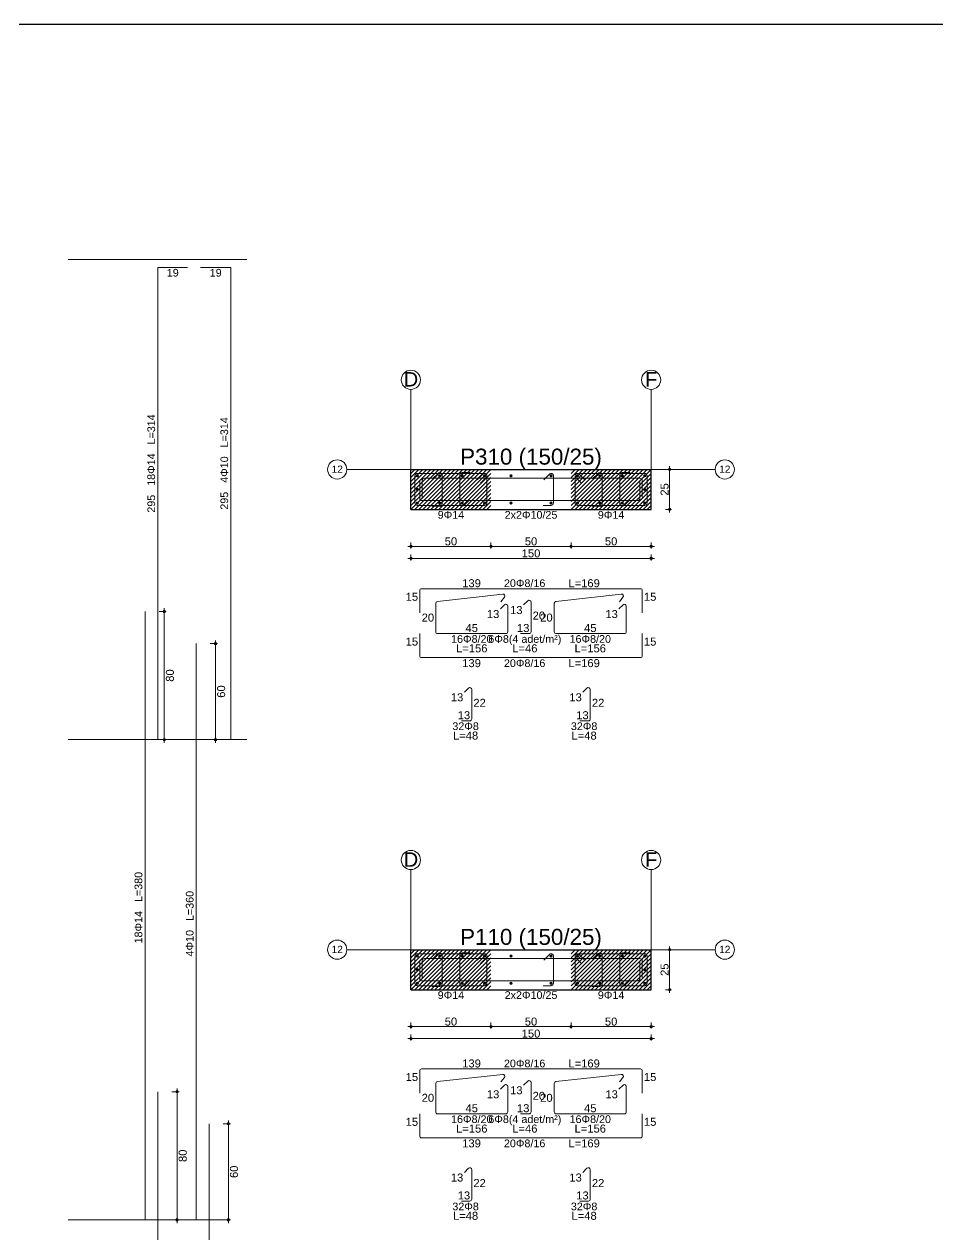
# Model space of a CAD drawing. Header units: millimetres. Extents: x 2232 to 85269, y -3593 to 5869.
# Drawn here: x 78618 to 79473, y -228 to 907 of the extents above; entities that cross this region are included whole.
import ezdxf

# ---------------------------------------------------------------- set-up
doc = ezdxf.new("R2010")
doc.units = ezdxf.units.MM
doc.linetypes.add('CENTER2', pattern=[112.5, 75, -12.5, 12.5, -12.5])
for name, color, linetype in [('Donatı Topl. Uzun. Yazısı', 7, 'Continuous'), ('Donatı Uz. Yazısı', 7, 'Continuous'), ('Donatı Yazısı', 7, 'Continuous'), ('Donatı Çizgisi', 7, 'Continuous'), ('Panel', 7, 'Continuous'), ('Standart', 7, 'Continuous'), ('Ölçülendirme', 7, 'Continuous')]:
    doc.layers.add(name, color=color, linetype=linetype)
doc.styles.add('arial_1_18', font='arial.ttf', dxfattribs={"height": 0.2})

# ---------------------------------------------------------------- blocks, each defined once
blk = doc.blocks.new('IDE824Entity7258')
at = {"layer": 'Donatı Çizgisi', "linetype": 'Continuous', "lineweight": 5}
h = blk.add_hatch(color=5, dxfattribs=at)
edge = h.paths.add_edge_path(flags=0)
edge.add_arc((10272.28, 1438), 1, 0, 360)
h = blk.add_hatch(color=5, dxfattribs=at)
edge = h.paths.add_edge_path(flags=0)
edge.add_arc((10286.28, 1438), 1, 0, 360)
h = blk.add_hatch(color=5, dxfattribs=at)
edge = h.paths.add_edge_path(flags=0)
edge.add_arc((10300.28, 1438), 1, 0, 360)
h = blk.add_hatch(color=5, dxfattribs=at)
edge = h.paths.add_edge_path(flags=0)
edge.add_arc((10314.28, 1438), 1, 0, 360)
h = blk.add_hatch(color=5, dxfattribs=at)
edge = h.paths.add_edge_path(flags=0)
edge.add_arc((10330.78, 1438), 1, 0, 360)
h = blk.add_hatch(color=5, dxfattribs=at)
edge = h.paths.add_edge_path(flags=0)
edge.add_arc((10355.78, 1438), 1, 0, 360)
h = blk.add_hatch(color=5, dxfattribs=at)
edge = h.paths.add_edge_path(flags=0)
edge.add_arc((10372.28, 1438), 1, 0, 360)
h = blk.add_hatch(color=5, dxfattribs=at)
edge = h.paths.add_edge_path(flags=0)
edge.add_arc((10386.28, 1438), 1, 0, 360)
h = blk.add_hatch(color=5, dxfattribs=at)
edge = h.paths.add_edge_path(flags=0)
edge.add_arc((10400.28, 1438), 1, 0, 360)
h = blk.add_hatch(color=5, dxfattribs=at)
edge = h.paths.add_edge_path(flags=0)
edge.add_arc((10414.28, 1438), 1, 0, 360)
h = blk.add_hatch(color=5, dxfattribs=at)
edge = h.paths.add_edge_path(flags=0)
edge.add_arc((10272.28, 1429.5), 1, 0, 360)
h = blk.add_hatch(color=5, dxfattribs=at)
edge = h.paths.add_edge_path(flags=0)
edge.add_arc((10414.28, 1429.5), 1, 0, 360)
h = blk.add_hatch(color=5, dxfattribs=at)
edge = h.paths.add_edge_path(flags=0)
edge.add_arc((10272.28, 1421), 1, 0, 360)
h = blk.add_hatch(color=5, dxfattribs=at)
edge = h.paths.add_edge_path(flags=0)
edge.add_arc((10286.28, 1421), 1, 0, 360)
h = blk.add_hatch(color=5, dxfattribs=at)
edge = h.paths.add_edge_path(flags=0)
edge.add_arc((10300.28, 1421), 1, 0, 360)
h = blk.add_hatch(color=5, dxfattribs=at)
edge = h.paths.add_edge_path(flags=0)
edge.add_arc((10314.28, 1421), 1, 0, 360)
h = blk.add_hatch(color=5, dxfattribs=at)
edge = h.paths.add_edge_path(flags=0)
edge.add_arc((10330.78, 1421), 1, 0, 360)
h = blk.add_hatch(color=5, dxfattribs=at)
edge = h.paths.add_edge_path(flags=0)
edge.add_arc((10355.78, 1421), 1, 0, 360)
h = blk.add_hatch(color=5, dxfattribs=at)
edge = h.paths.add_edge_path(flags=0)
edge.add_arc((10372.28, 1421), 1, 0, 360)
h = blk.add_hatch(color=5, dxfattribs=at)
edge = h.paths.add_edge_path(flags=0)
edge.add_arc((10386.28, 1421), 1, 0, 360)
h = blk.add_hatch(color=5, dxfattribs=at)
edge = h.paths.add_edge_path(flags=0)
edge.add_arc((10400.28, 1421), 1, 0, 360)
h = blk.add_hatch(color=5, dxfattribs=at)
edge = h.paths.add_edge_path(flags=0)
edge.add_arc((10414.28, 1421), 1, 0, 360)
h = blk.add_hatch(color=5, dxfattribs=at)
edge = h.paths.add_edge_path(flags=0)
edge.add_arc((10272.28, 1138), 1, 0, 360)
h = blk.add_hatch(color=5, dxfattribs=at)
edge = h.paths.add_edge_path(flags=0)
edge.add_arc((10286.28, 1138), 1, 0, 360)
h = blk.add_hatch(color=5, dxfattribs=at)
edge = h.paths.add_edge_path(flags=0)
edge.add_arc((10300.28, 1138), 1, 0, 360)
h = blk.add_hatch(color=5, dxfattribs=at)
edge = h.paths.add_edge_path(flags=0)
edge.add_arc((10314.28, 1138), 1, 0, 360)
h = blk.add_hatch(color=5, dxfattribs=at)
edge = h.paths.add_edge_path(flags=0)
edge.add_arc((10330.78, 1138), 1, 0, 360)
h = blk.add_hatch(color=5, dxfattribs=at)
edge = h.paths.add_edge_path(flags=0)
edge.add_arc((10355.78, 1138), 1, 0, 360)
h = blk.add_hatch(color=5, dxfattribs=at)
edge = h.paths.add_edge_path(flags=0)
edge.add_arc((10372.28, 1138), 1, 0, 360)
h = blk.add_hatch(color=5, dxfattribs=at)
edge = h.paths.add_edge_path(flags=0)
edge.add_arc((10386.28, 1138), 1, 0, 360)
h = blk.add_hatch(color=5, dxfattribs=at)
edge = h.paths.add_edge_path(flags=0)
edge.add_arc((10400.28, 1138), 1, 0, 360)
h = blk.add_hatch(color=5, dxfattribs=at)
edge = h.paths.add_edge_path(flags=0)
edge.add_arc((10414.28, 1138), 1, 0, 360)
h = blk.add_hatch(color=5, dxfattribs=at)
edge = h.paths.add_edge_path(flags=0)
edge.add_arc((10272.28, 1129.5), 1, 0, 360)
h = blk.add_hatch(color=5, dxfattribs=at)
edge = h.paths.add_edge_path(flags=0)
edge.add_arc((10414.28, 1129.5), 1, 0, 360)
h = blk.add_hatch(color=5, dxfattribs=at)
edge = h.paths.add_edge_path(flags=0)
edge.add_arc((10272.28, 1121), 1, 0, 360)
h = blk.add_hatch(color=5, dxfattribs=at)
edge = h.paths.add_edge_path(flags=0)
edge.add_arc((10286.28, 1121), 1, 0, 360)
h = blk.add_hatch(color=5, dxfattribs=at)
edge = h.paths.add_edge_path(flags=0)
edge.add_arc((10300.28, 1121), 1, 0, 360)
h = blk.add_hatch(color=5, dxfattribs=at)
edge = h.paths.add_edge_path(flags=0)
edge.add_arc((10314.28, 1121), 1, 0, 360)
h = blk.add_hatch(color=5, dxfattribs=at)
edge = h.paths.add_edge_path(flags=0)
edge.add_arc((10330.78, 1121), 1, 0, 360)
h = blk.add_hatch(color=5, dxfattribs=at)
edge = h.paths.add_edge_path(flags=0)
edge.add_arc((10355.78, 1121), 1, 0, 360)
h = blk.add_hatch(color=5, dxfattribs=at)
edge = h.paths.add_edge_path(flags=0)
edge.add_arc((10372.28, 1121), 1, 0, 360)
h = blk.add_hatch(color=5, dxfattribs=at)
edge = h.paths.add_edge_path(flags=0)
edge.add_arc((10386.28, 1121), 1, 0, 360)
h = blk.add_hatch(color=5, dxfattribs=at)
edge = h.paths.add_edge_path(flags=0)
edge.add_arc((10400.28, 1121), 1, 0, 360)
h = blk.add_hatch(color=5, dxfattribs=at)
edge = h.paths.add_edge_path(flags=0)
edge.add_arc((10414.28, 1121), 1, 0, 360)
at = {"layer": 'Donatı Çizgisi', "color": 5, "linetype": 'Continuous', "lineweight": 5}
for points in [[(10110.28, 1273.24), (10110.28, 1568.24)], [(10110.28, 1568.24), (10128.88, 1568.24)], [(10136.88, 1568.24), (10155.88, 1568.24)], [(10155.88, 1273.24), (10155.88, 1568.24)], [(10102.28, 973.24), (10102.28, 1353.24)], [(10134.28, 973.24), (10134.28, 1333.24)], [(10110.28, 573.24), (10110.28, 1053.24)], [(10142.28, 573.24), (10142.28, 1033.24)]]:
    blk.add_lwpolyline(points, dxfattribs=at)
at = {"layer": 'Donatı Çizgisi', "color": 1, "linetype": 'Continuous', "lineweight": 5}
for points in [[(10270.78, 1421), (10270.78, 1438)], [(10272.28, 1439.5), (10314.28, 1439.5)], [(10281.68, 1436.03), (10285.22, 1439.56)], [(10287.78, 1420.5), (10287.78, 1438.5)], [(10298.78, 1420.5), (10298.78, 1438.5)], [(10300.28, 1440), (10305.28, 1440)], [(10309.68, 1435.53), (10313.22, 1439.06)], [(10311.8, 1433.4), (10315.34, 1436.94)], [(10315.78, 1421), (10315.78, 1438)], [(10351.18, 1435.53), (10354.72, 1439.06)], [(10357.28, 1421), (10357.28, 1438)], [(10370.78, 1421), (10370.78, 1438)], [(10374.75, 1433.4), (10371.22, 1436.94)], [(10372.28, 1439.5), (10414.28, 1439.5)], [(10373.34, 1439.06), (10376.88, 1435.53)], [(10381.68, 1436.03), (10385.22, 1439.56)], [(10387.78, 1420.5), (10387.78, 1438.5)], [(10398.78, 1420.5), (10398.78, 1438.5)], [(10400.28, 1440), (10405.28, 1440)], [(10415.78, 1421), (10415.78, 1438)], [(10273.78, 1424), (10273.78, 1434.4)], [(10275.28, 1424.6), (10275.28, 1435)], [(10276.78, 1436.5), (10411.28, 1436.5)], [(10411.28, 1424), (10411.28, 1434.4)], [(10412.78, 1424.6), (10412.78, 1435)], [(10275.28, 1422.5), (10409.78, 1422.5)], [(10301.34, 1419.44), (10304.88, 1422.97)], [(10401.34, 1419.44), (10404.88, 1422.97)], [(10272.28, 1419.5), (10314.28, 1419.5)], [(10281.28, 1419), (10286.28, 1419)], [(10350.78, 1419.5), (10355.78, 1419.5)], [(10372.28, 1419.5), (10414.28, 1419.5)], [(10381.28, 1419), (10386.28, 1419)], [(10273.78, 1352.46), (10273.78, 1366.26)], [(10274.98, 1367.46), (10411.58, 1367.46)], [(10284.85, 1359.58), (10325.62, 1364.11)], [(10324.44, 1359.35), (10326.69, 1362.17)], [(10358.85, 1359.58), (10399.62, 1364.11)], [(10398.44, 1359.35), (10400.69, 1362.17)], [(10412.78, 1352.46), (10412.78, 1366.26)], [(10283.78, 1340.66), (10283.78, 1358.39)], [(10324.18, 1354.86), (10326.73, 1357.41)], [(10328.78, 1340.66), (10328.78, 1356.56)], [(10338.68, 1357.36), (10341.23, 1359.91)], [(10343.28, 1340.66), (10343.28, 1359.06)], [(10357.78, 1340.66), (10357.78, 1358.39)], [(10398.18, 1354.86), (10400.73, 1357.41)], [(10402.78, 1340.66), (10402.78, 1356.56)], [(10273.78, 1325.66), (10273.78, 1339.46)], [(10284.98, 1339.46), (10327.58, 1339.46)], [(10336.78, 1339.46), (10342.08, 1339.46)], [(10358.98, 1339.46), (10401.58, 1339.46)], [(10412.78, 1325.66), (10412.78, 1339.46)], [(10274.98, 1324.46), (10411.58, 1324.46)], [(10301.68, 1302.86), (10304.23, 1305.41)], [(10306.28, 1286.16), (10306.28, 1304.56)], [(10375.68, 1302.86), (10378.23, 1305.41)], [(10380.28, 1286.16), (10380.28, 1304.56)], [(10299.78, 1284.96), (10305.08, 1284.96)], [(10373.78, 1284.96), (10379.08, 1284.96)], [(10270.78, 1121), (10270.78, 1138)], [(10272.28, 1139.5), (10314.28, 1139.5)], [(10273.78, 1124), (10273.78, 1134.4)], [(10275.28, 1124.6), (10275.28, 1135)], [(10276.78, 1136.5), (10411.28, 1136.5)], [(10281.68, 1136.03), (10285.22, 1139.56)], [(10287.78, 1120.5), (10287.78, 1138.5)], [(10298.78, 1120.5), (10298.78, 1138.5)], [(10300.28, 1140), (10305.28, 1140)], [(10309.68, 1135.53), (10313.22, 1139.06)], [(10311.8, 1133.4), (10315.34, 1136.94)], [(10315.78, 1121), (10315.78, 1138)], [(10351.18, 1135.53), (10354.72, 1139.06)], [(10357.28, 1121), (10357.28, 1138)], [(10370.78, 1121), (10370.78, 1138)], [(10374.75, 1133.4), (10371.22, 1136.94)], [(10372.28, 1139.5), (10414.28, 1139.5)], [(10373.34, 1139.06), (10376.88, 1135.53)], [(10381.68, 1136.03), (10385.22, 1139.56)], [(10387.78, 1120.5), (10387.78, 1138.5)], [(10398.78, 1120.5), (10398.78, 1138.5)], [(10400.28, 1140), (10405.28, 1140)], [(10411.28, 1124), (10411.28, 1134.4)], [(10412.78, 1124.6), (10412.78, 1135)], [(10415.78, 1121), (10415.78, 1138)], [(10272.28, 1119.5), (10314.28, 1119.5)], [(10275.28, 1122.5), (10409.78, 1122.5)], [(10301.34, 1119.44), (10304.88, 1122.97)], [(10350.78, 1119.5), (10355.78, 1119.5)], [(10372.28, 1119.5), (10414.28, 1119.5)], [(10401.34, 1119.44), (10404.88, 1122.97)], [(10281.28, 1119), (10286.28, 1119)], [(10381.28, 1119), (10386.28, 1119)], [(10274.98, 1067.46), (10411.58, 1067.46)], [(10273.78, 1052.46), (10273.78, 1066.26)], [(10284.85, 1059.58), (10325.62, 1064.11)], [(10324.44, 1059.35), (10326.69, 1062.17)], [(10338.68, 1057.36), (10341.23, 1059.91)], [(10343.28, 1040.66), (10343.28, 1059.06)], [(10358.85, 1059.58), (10399.62, 1064.11)], [(10398.44, 1059.35), (10400.69, 1062.17)], [(10412.78, 1052.46), (10412.78, 1066.26)], [(10283.78, 1040.66), (10283.78, 1058.39)], [(10324.18, 1054.86), (10326.73, 1057.41)], [(10328.78, 1040.66), (10328.78, 1056.56)], [(10357.78, 1040.66), (10357.78, 1058.39)], [(10398.18, 1054.86), (10400.73, 1057.41)], [(10402.78, 1040.66), (10402.78, 1056.56)], [(10273.78, 1025.66), (10273.78, 1039.46)], [(10284.98, 1039.46), (10327.58, 1039.46)], [(10336.78, 1039.46), (10342.08, 1039.46)], [(10358.98, 1039.46), (10401.58, 1039.46)], [(10412.78, 1025.66), (10412.78, 1039.46)], [(10274.98, 1024.46), (10411.58, 1024.46)], [(10301.68, 1002.86), (10304.23, 1005.41)], [(10306.28, 986.16), (10306.28, 1004.56)], [(10375.68, 1002.86), (10378.23, 1005.41)], [(10380.28, 986.16), (10380.28, 1004.56)], [(10299.78, 984.96), (10305.08, 984.96)], [(10373.78, 984.96), (10379.08, 984.96)]]:
    blk.add_lwpolyline(points, dxfattribs=at)
for centre, radius, start, end in [((10272.28, 1438), 1.5, 90, 180), ((10286.28, 1438.5), 1.5, 0, 135), ((10300.28, 1438.5), 1.5, 90, 180), ((10314.28, 1438), 1.5, 360, 135), ((10314.28, 1438), 1.5, 315, 90), ((10355.78, 1438), 1.5, 0, 135), ((10372.28, 1438), 1.5, 90, 225), ((10372.28, 1438), 1.5, 45, 180), ((10386.28, 1438.5), 1.5, 0, 135), ((10400.28, 1438.5), 1.5, 90, 180), ((10414.28, 1438), 1.5, 0, 90), ((10276.78, 1435), 1.5, 90, 180), ((10411.28, 1435), 1.5, 0, 90), ((10275.28, 1424), 1.5, 180, 270), ((10409.78, 1424), 1.5, 270, 0), ((10272.28, 1421), 1.5, 180, 270), ((10286.28, 1420.5), 1.5, 270, 0), ((10300.28, 1420.5), 1.5, 180, 315), ((10314.28, 1421), 1.5, 270, 360), ((10355.78, 1421), 1.5, 270, 0), ((10372.28, 1421), 1.5, 180, 270), ((10386.28, 1420.5), 1.5, 270, 0), ((10400.28, 1420.5), 1.5, 180, 315), ((10414.28, 1421), 1.5, 270, 0), ((10274.98, 1366.26), 1.2, 90, 180), ((10325.76, 1362.92), 1.2, 321.34019, 96.34019), ((10399.76, 1362.92), 1.2, 321.34019, 96.34019), ((10411.58, 1366.26), 1.2, 0, 90), ((10284.98, 1358.39), 1.2, 96.34019, 180), ((10327.58, 1356.56), 1.2, 0, 135), ((10342.08, 1359.06), 1.2, 0, 135), ((10358.98, 1358.39), 1.2, 96.34019, 180), ((10401.58, 1356.56), 1.2, 0, 135), ((10284.98, 1340.66), 1.2, 180, 270), ((10327.58, 1340.66), 1.2, 270, 0), ((10342.08, 1340.66), 1.2, 270, 0), ((10358.98, 1340.66), 1.2, 180, 270), ((10401.58, 1340.66), 1.2, 270, 0), ((10274.98, 1325.66), 1.2, 180, 270), ((10411.58, 1325.66), 1.2, 270, 0), ((10305.08, 1304.56), 1.2, 0, 135), ((10379.08, 1304.56), 1.2, 0, 135), ((10305.08, 1286.16), 1.2, 270, 0), ((10379.08, 1286.16), 1.2, 270, 0), ((10272.28, 1138), 1.5, 90, 180), ((10276.78, 1135), 1.5, 90, 180), ((10286.28, 1138.5), 1.5, 0, 135), ((10300.28, 1138.5), 1.5, 90, 180), ((10314.28, 1138), 1.5, 360, 135), ((10314.28, 1138), 1.5, 315, 90), ((10355.78, 1138), 1.5, 0, 135), ((10372.28, 1138), 1.5, 90, 225), ((10372.28, 1138), 1.5, 45, 180), ((10386.28, 1138.5), 1.5, 0, 135), ((10400.28, 1138.5), 1.5, 90, 180), ((10411.28, 1135), 1.5, 0, 90), ((10414.28, 1138), 1.5, 0, 90), ((10272.28, 1121), 1.5, 180, 270), ((10275.28, 1124), 1.5, 180, 270), ((10286.28, 1120.5), 1.5, 270, 0), ((10300.28, 1120.5), 1.5, 180, 315), ((10314.28, 1121), 1.5, 270, 360), ((10355.78, 1121), 1.5, 270, 0), ((10372.28, 1121), 1.5, 180, 270), ((10386.28, 1120.5), 1.5, 270, 0), ((10400.28, 1120.5), 1.5, 180, 315), ((10409.78, 1124), 1.5, 270, 0), ((10414.28, 1121), 1.5, 270, 0), ((10274.98, 1066.26), 1.2, 90, 180), ((10411.58, 1066.26), 1.2, 0, 90), ((10284.98, 1058.39), 1.2, 96.34019, 180), ((10325.76, 1062.92), 1.2, 321.34019, 96.34019), ((10342.08, 1059.06), 1.2, 0, 135), ((10358.98, 1058.39), 1.2, 96.34019, 180), ((10399.76, 1062.92), 1.2, 321.34019, 96.34019), ((10327.58, 1056.56), 1.2, 0, 135), ((10401.58, 1056.56), 1.2, 0, 135), ((10284.98, 1040.66), 1.2, 180, 270), ((10327.58, 1040.66), 1.2, 270, 0), ((10342.08, 1040.66), 1.2, 270, 0), ((10358.98, 1040.66), 1.2, 180, 270), ((10401.58, 1040.66), 1.2, 270, 0), ((10274.98, 1025.66), 1.2, 180, 270), ((10411.58, 1025.66), 1.2, 270, 0), ((10305.08, 1004.56), 1.2, 0, 135), ((10379.08, 1004.56), 1.2, 0, 135), ((10305.08, 986.16), 1.2, 270, 0), ((10379.08, 986.16), 1.2, 270, 0)]:
    blk.add_arc(centre, radius, start, end, dxfattribs=at)
at = {"layer": 'Panel', "color": 1, "linetype": 'Continuous', "lineweight": 5}
for points in [[(10054.28, 1573.24), (10165.88, 1573.24)], [(10054.28, 1273.24), (10165.88, 1273.24)], [(10054.28, 973.24), (10154.28, 973.24)]]:
    blk.add_lwpolyline(points, dxfattribs=at)
at = {"layer": 'Panel', "color": 250, "linetype": 'CENTER2', "lineweight": 5}
for points in [[(10268.28, 1442), (10268.28, 1492)], [(10418.28, 1442), (10418.28, 1492)], [(10228.28, 1442), (10268.28, 1442)], [(10418.28, 1442), (10458.28, 1442)], [(10268.28, 1142), (10268.28, 1192)], [(10418.28, 1142), (10418.28, 1192)], [(10228.28, 1142), (10268.28, 1142)], [(10418.28, 1142), (10458.28, 1142)]]:
    blk.add_lwpolyline(points, dxfattribs=at)
at = {"layer": 'Panel', "color": 251, "linetype": 'Continuous', "lineweight": -3}
for points in [[(10268.28, 1437), (10273.28, 1442)], [(10268.28, 1439.5), (10270.78, 1442)], [(10268.28, 1432), (10273.28, 1437)], [(10268.28, 1434.5), (10270.78, 1437)], [(10270.78, 1437), (10273.28, 1439.5)], [(10273.28, 1437), (10278.28, 1442)], [(10273.28, 1439.5), (10275.78, 1442)], [(10273.28, 1432), (10278.28, 1437)], [(10273.28, 1434.5), (10275.78, 1437)], [(10275.78, 1437), (10278.28, 1439.5)], [(10278.28, 1437), (10283.28, 1442)], [(10278.28, 1439.5), (10280.78, 1442)], [(10278.28, 1432), (10283.28, 1437)], [(10278.28, 1434.5), (10280.78, 1437)], [(10280.78, 1437), (10283.28, 1439.5)], [(10283.28, 1437), (10288.28, 1442)], [(10283.28, 1439.5), (10285.78, 1442)], [(10283.28, 1432), (10288.28, 1437)], [(10283.28, 1434.5), (10285.78, 1437)], [(10285.78, 1437), (10288.28, 1439.5)], [(10288.28, 1437), (10293.28, 1442)], [(10288.28, 1439.5), (10290.78, 1442)], [(10288.28, 1432), (10293.28, 1437)], [(10288.28, 1434.5), (10290.78, 1437)], [(10290.78, 1437), (10293.28, 1439.5)], [(10293.28, 1437), (10298.28, 1442)], [(10293.28, 1439.5), (10295.78, 1442)], [(10293.28, 1432), (10298.28, 1437)], [(10293.28, 1434.5), (10295.78, 1437)], [(10295.78, 1437), (10298.28, 1439.5)], [(10298.28, 1437), (10303.28, 1442)], [(10298.28, 1439.5), (10300.78, 1442)], [(10298.28, 1432), (10303.28, 1437)], [(10298.28, 1434.5), (10300.78, 1437)], [(10300.78, 1437), (10303.28, 1439.5)], [(10303.28, 1437), (10308.28, 1442)], [(10303.28, 1439.5), (10305.78, 1442)], [(10303.28, 1432), (10308.28, 1437)], [(10303.28, 1434.5), (10305.78, 1437)], [(10305.78, 1437), (10308.28, 1439.5)], [(10308.28, 1437), (10313.28, 1442)], [(10308.28, 1439.5), (10310.78, 1442)], [(10308.28, 1432), (10313.28, 1437)], [(10308.28, 1434.5), (10310.78, 1437)], [(10310.78, 1437), (10313.28, 1439.5)], [(10313.28, 1437), (10318.28, 1442)], [(10313.28, 1439.5), (10315.78, 1442)], [(10313.28, 1432), (10318.28, 1437)], [(10313.28, 1434.5), (10315.78, 1437)], [(10315.78, 1437), (10318.28, 1439.5)], [(10368.28, 1437), (10373.28, 1442)], [(10368.28, 1439.5), (10370.78, 1442)], [(10368.28, 1432), (10373.28, 1437)], [(10368.28, 1434.5), (10370.78, 1437)], [(10370.78, 1437), (10373.28, 1439.5)], [(10373.28, 1437), (10378.28, 1442)], [(10373.28, 1439.5), (10375.78, 1442)], [(10373.28, 1432), (10378.28, 1437)], [(10373.28, 1434.5), (10375.78, 1437)], [(10375.78, 1437), (10378.28, 1439.5)], [(10378.28, 1437), (10383.28, 1442)], [(10378.28, 1439.5), (10380.78, 1442)], [(10378.28, 1432), (10383.28, 1437)], [(10378.28, 1434.5), (10380.78, 1437)], [(10380.78, 1437), (10383.28, 1439.5)], [(10383.28, 1437), (10388.28, 1442)], [(10383.28, 1439.5), (10385.78, 1442)], [(10383.28, 1432), (10388.28, 1437)], [(10383.28, 1434.5), (10385.78, 1437)], [(10385.78, 1437), (10388.28, 1439.5)], [(10388.28, 1437), (10393.28, 1442)], [(10388.28, 1439.5), (10390.78, 1442)], [(10388.28, 1432), (10393.28, 1437)], [(10388.28, 1434.5), (10390.78, 1437)], [(10390.78, 1437), (10393.28, 1439.5)], [(10393.28, 1437), (10398.28, 1442)], [(10393.28, 1439.5), (10395.78, 1442)], [(10393.28, 1432), (10398.28, 1437)], [(10393.28, 1434.5), (10395.78, 1437)], [(10395.78, 1437), (10398.28, 1439.5)], [(10398.28, 1437), (10403.28, 1442)], [(10398.28, 1439.5), (10400.78, 1442)], [(10398.28, 1432), (10403.28, 1437)], [(10398.28, 1434.5), (10400.78, 1437)], [(10400.78, 1437), (10403.28, 1439.5)], [(10403.28, 1437), (10408.28, 1442)], [(10403.28, 1439.5), (10405.78, 1442)], [(10403.28, 1432), (10408.28, 1437)], [(10403.28, 1434.5), (10405.78, 1437)], [(10405.78, 1437), (10408.28, 1439.5)], [(10408.28, 1437), (10413.28, 1442)], [(10408.28, 1439.5), (10410.78, 1442)], [(10408.28, 1432), (10413.28, 1437)], [(10408.28, 1434.5), (10410.78, 1437)], [(10410.78, 1437), (10413.28, 1439.5)], [(10413.28, 1437), (10418.28, 1442)], [(10413.28, 1439.5), (10415.78, 1442)], [(10413.28, 1432), (10418.28, 1437)], [(10413.28, 1434.5), (10415.78, 1437)], [(10415.78, 1437), (10418.28, 1439.5)], [(10268.28, 1427), (10273.28, 1432)], [(10268.28, 1429.5), (10270.78, 1432)], [(10270.78, 1432), (10273.28, 1434.5)], [(10270.78, 1427), (10273.28, 1429.5)], [(10273.28, 1427), (10278.28, 1432)], [(10273.28, 1429.5), (10275.78, 1432)], [(10275.78, 1432), (10278.28, 1434.5)], [(10275.78, 1427), (10278.28, 1429.5)], [(10278.28, 1427), (10283.28, 1432)], [(10278.28, 1429.5), (10280.78, 1432)], [(10280.78, 1432), (10283.28, 1434.5)], [(10280.78, 1427), (10283.28, 1429.5)], [(10283.28, 1427), (10288.28, 1432)], [(10283.28, 1429.5), (10285.78, 1432)], [(10285.78, 1432), (10288.28, 1434.5)], [(10285.78, 1427), (10288.28, 1429.5)], [(10288.28, 1427), (10293.28, 1432)], [(10288.28, 1429.5), (10290.78, 1432)], [(10290.78, 1432), (10293.28, 1434.5)], [(10290.78, 1427), (10293.28, 1429.5)], [(10293.28, 1427), (10298.28, 1432)], [(10293.28, 1429.5), (10295.78, 1432)], [(10295.78, 1432), (10298.28, 1434.5)], [(10295.78, 1427), (10298.28, 1429.5)], [(10298.28, 1427), (10303.28, 1432)], [(10298.28, 1429.5), (10300.78, 1432)], [(10300.78, 1432), (10303.28, 1434.5)], [(10300.78, 1427), (10303.28, 1429.5)], [(10303.28, 1427), (10308.28, 1432)], [(10303.28, 1429.5), (10305.78, 1432)], [(10305.78, 1432), (10308.28, 1434.5)], [(10305.78, 1427), (10308.28, 1429.5)], [(10308.28, 1427), (10313.28, 1432)], [(10308.28, 1429.5), (10310.78, 1432)], [(10310.78, 1432), (10313.28, 1434.5)], [(10310.78, 1427), (10313.28, 1429.5)], [(10313.28, 1427), (10318.28, 1432)], [(10313.28, 1429.5), (10315.78, 1432)], [(10315.78, 1432), (10318.28, 1434.5)], [(10315.78, 1427), (10318.28, 1429.5)], [(10368.28, 1427), (10373.28, 1432)], [(10368.28, 1429.5), (10370.78, 1432)], [(10370.78, 1432), (10373.28, 1434.5)], [(10370.78, 1427), (10373.28, 1429.5)], [(10373.28, 1427), (10378.28, 1432)], [(10373.28, 1429.5), (10375.78, 1432)], [(10375.78, 1432), (10378.28, 1434.5)], [(10375.78, 1427), (10378.28, 1429.5)], [(10378.28, 1427), (10383.28, 1432)], [(10378.28, 1429.5), (10380.78, 1432)], [(10380.78, 1432), (10383.28, 1434.5)], [(10380.78, 1427), (10383.28, 1429.5)], [(10383.28, 1427), (10388.28, 1432)], [(10383.28, 1429.5), (10385.78, 1432)], [(10385.78, 1432), (10388.28, 1434.5)], [(10385.78, 1427), (10388.28, 1429.5)], [(10388.28, 1427), (10393.28, 1432)], [(10388.28, 1429.5), (10390.78, 1432)], [(10390.78, 1432), (10393.28, 1434.5)], [(10390.78, 1427), (10393.28, 1429.5)], [(10393.28, 1427), (10398.28, 1432)], [(10393.28, 1429.5), (10395.78, 1432)], [(10395.78, 1432), (10398.28, 1434.5)], [(10395.78, 1427), (10398.28, 1429.5)], [(10398.28, 1427), (10403.28, 1432)], [(10398.28, 1429.5), (10400.78, 1432)], [(10400.78, 1432), (10403.28, 1434.5)], [(10400.78, 1427), (10403.28, 1429.5)], [(10403.28, 1427), (10408.28, 1432)], [(10403.28, 1429.5), (10405.78, 1432)], [(10405.78, 1432), (10408.28, 1434.5)], [(10405.78, 1427), (10408.28, 1429.5)], [(10408.28, 1427), (10413.28, 1432)], [(10408.28, 1429.5), (10410.78, 1432)], [(10410.78, 1432), (10413.28, 1434.5)], [(10410.78, 1427), (10413.28, 1429.5)], [(10413.28, 1427), (10418.28, 1432)], [(10413.28, 1429.5), (10415.78, 1432)], [(10415.78, 1432), (10418.28, 1434.5)], [(10415.78, 1427), (10418.28, 1429.5)], [(10268.28, 1422), (10273.28, 1427)], [(10268.28, 1424.5), (10270.78, 1427)], [(10268.28, 1417), (10273.28, 1422)], [(10268.28, 1419.5), (10270.78, 1422)], [(10270.78, 1422), (10273.28, 1424.5)], [(10273.28, 1422), (10278.28, 1427)], [(10273.28, 1424.5), (10275.78, 1427)], [(10273.28, 1417), (10278.28, 1422)], [(10273.28, 1419.5), (10275.78, 1422)], [(10275.78, 1422), (10278.28, 1424.5)], [(10278.28, 1422), (10283.28, 1427)], [(10278.28, 1424.5), (10280.78, 1427)], [(10278.28, 1417), (10283.28, 1422)], [(10278.28, 1419.5), (10280.78, 1422)], [(10280.78, 1422), (10283.28, 1424.5)], [(10283.28, 1422), (10288.28, 1427)], [(10283.28, 1424.5), (10285.78, 1427)], [(10283.28, 1417), (10288.28, 1422)], [(10283.28, 1419.5), (10285.78, 1422)], [(10285.78, 1422), (10288.28, 1424.5)], [(10288.28, 1422), (10293.28, 1427)], [(10288.28, 1424.5), (10290.78, 1427)], [(10288.28, 1417), (10293.28, 1422)], [(10288.28, 1419.5), (10290.78, 1422)], [(10290.78, 1422), (10293.28, 1424.5)], [(10293.28, 1422), (10298.28, 1427)], [(10293.28, 1424.5), (10295.78, 1427)], [(10293.28, 1417), (10298.28, 1422)], [(10293.28, 1419.5), (10295.78, 1422)], [(10295.78, 1422), (10298.28, 1424.5)], [(10298.28, 1422), (10303.28, 1427)], [(10298.28, 1424.5), (10300.78, 1427)], [(10298.28, 1417), (10303.28, 1422)], [(10298.28, 1419.5), (10300.78, 1422)], [(10300.78, 1422), (10303.28, 1424.5)], [(10303.28, 1422), (10308.28, 1427)], [(10303.28, 1424.5), (10305.78, 1427)], [(10303.28, 1417), (10308.28, 1422)], [(10303.28, 1419.5), (10305.78, 1422)], [(10305.78, 1422), (10308.28, 1424.5)], [(10308.28, 1422), (10313.28, 1427)], [(10308.28, 1424.5), (10310.78, 1427)], [(10308.28, 1417), (10313.28, 1422)], [(10308.28, 1419.5), (10310.78, 1422)], [(10310.78, 1422), (10313.28, 1424.5)], [(10313.28, 1422), (10318.28, 1427)], [(10313.28, 1424.5), (10315.78, 1427)], [(10313.28, 1417), (10318.28, 1422)], [(10313.28, 1419.5), (10315.78, 1422)], [(10315.78, 1422), (10318.28, 1424.5)], [(10368.28, 1422), (10373.28, 1427)], [(10368.28, 1424.5), (10370.78, 1427)], [(10368.28, 1417), (10373.28, 1422)], [(10368.28, 1419.5), (10370.78, 1422)], [(10370.78, 1422), (10373.28, 1424.5)], [(10373.28, 1422), (10378.28, 1427)], [(10373.28, 1424.5), (10375.78, 1427)], [(10373.28, 1417), (10378.28, 1422)], [(10373.28, 1419.5), (10375.78, 1422)], [(10375.78, 1422), (10378.28, 1424.5)], [(10378.28, 1422), (10383.28, 1427)], [(10378.28, 1424.5), (10380.78, 1427)], [(10378.28, 1417), (10383.28, 1422)], [(10378.28, 1419.5), (10380.78, 1422)], [(10380.78, 1422), (10383.28, 1424.5)], [(10383.28, 1422), (10388.28, 1427)], [(10383.28, 1424.5), (10385.78, 1427)], [(10383.28, 1417), (10388.28, 1422)], [(10383.28, 1419.5), (10385.78, 1422)], [(10385.78, 1422), (10388.28, 1424.5)], [(10388.28, 1422), (10393.28, 1427)], [(10388.28, 1424.5), (10390.78, 1427)], [(10388.28, 1417), (10393.28, 1422)], [(10388.28, 1419.5), (10390.78, 1422)], [(10390.78, 1422), (10393.28, 1424.5)], [(10393.28, 1422), (10398.28, 1427)], [(10393.28, 1424.5), (10395.78, 1427)], [(10393.28, 1417), (10398.28, 1422)], [(10393.28, 1419.5), (10395.78, 1422)], [(10395.78, 1422), (10398.28, 1424.5)], [(10398.28, 1422), (10403.28, 1427)], [(10398.28, 1424.5), (10400.78, 1427)], [(10398.28, 1417), (10403.28, 1422)], [(10398.28, 1419.5), (10400.78, 1422)], [(10400.78, 1422), (10403.28, 1424.5)], [(10403.28, 1422), (10408.28, 1427)], [(10403.28, 1424.5), (10405.78, 1427)], [(10403.28, 1417), (10408.28, 1422)], [(10403.28, 1419.5), (10405.78, 1422)], [(10405.78, 1422), (10408.28, 1424.5)], [(10408.28, 1422), (10413.28, 1427)], [(10408.28, 1424.5), (10410.78, 1427)], [(10408.28, 1417), (10413.28, 1422)], [(10408.28, 1419.5), (10410.78, 1422)], [(10410.78, 1422), (10413.28, 1424.5)], [(10413.28, 1422), (10418.28, 1427)], [(10413.28, 1424.5), (10415.78, 1427)], [(10413.28, 1417), (10418.28, 1422)], [(10413.28, 1419.5), (10415.78, 1422)], [(10415.78, 1422), (10418.28, 1424.5)], [(10270.78, 1417), (10273.28, 1419.5)], [(10275.78, 1417), (10278.28, 1419.5)], [(10280.78, 1417), (10283.28, 1419.5)], [(10285.78, 1417), (10288.28, 1419.5)], [(10290.78, 1417), (10293.28, 1419.5)], [(10295.78, 1417), (10298.28, 1419.5)], [(10300.78, 1417), (10303.28, 1419.5)], [(10305.78, 1417), (10308.28, 1419.5)], [(10310.78, 1417), (10313.28, 1419.5)], [(10315.78, 1417), (10318.28, 1419.5)], [(10370.78, 1417), (10373.28, 1419.5)], [(10375.78, 1417), (10378.28, 1419.5)], [(10380.78, 1417), (10383.28, 1419.5)], [(10385.78, 1417), (10388.28, 1419.5)], [(10390.78, 1417), (10393.28, 1419.5)], [(10395.78, 1417), (10398.28, 1419.5)], [(10400.78, 1417), (10403.28, 1419.5)], [(10405.78, 1417), (10408.28, 1419.5)], [(10410.78, 1417), (10413.28, 1419.5)], [(10415.78, 1417), (10418.28, 1419.5)], [(10268.28, 1137), (10273.28, 1142)], [(10268.28, 1139.5), (10270.78, 1142)], [(10273.28, 1137), (10278.28, 1142)], [(10273.28, 1139.5), (10275.78, 1142)], [(10278.28, 1137), (10283.28, 1142)], [(10278.28, 1139.5), (10280.78, 1142)], [(10283.28, 1137), (10288.28, 1142)], [(10283.28, 1139.5), (10285.78, 1142)], [(10288.28, 1137), (10293.28, 1142)], [(10288.28, 1139.5), (10290.78, 1142)], [(10293.28, 1137), (10298.28, 1142)], [(10293.28, 1139.5), (10295.78, 1142)], [(10298.28, 1137), (10303.28, 1142)], [(10298.28, 1139.5), (10300.78, 1142)], [(10303.28, 1137), (10308.28, 1142)], [(10303.28, 1139.5), (10305.78, 1142)], [(10308.28, 1137), (10313.28, 1142)], [(10308.28, 1139.5), (10310.78, 1142)], [(10313.28, 1137), (10318.28, 1142)], [(10313.28, 1139.5), (10315.78, 1142)], [(10368.28, 1137), (10373.28, 1142)], [(10368.28, 1139.5), (10370.78, 1142)], [(10373.28, 1137), (10378.28, 1142)], [(10373.28, 1139.5), (10375.78, 1142)], [(10378.28, 1137), (10383.28, 1142)], [(10378.28, 1139.5), (10380.78, 1142)], [(10383.28, 1137), (10388.28, 1142)], [(10383.28, 1139.5), (10385.78, 1142)], [(10388.28, 1137), (10393.28, 1142)], [(10388.28, 1139.5), (10390.78, 1142)], [(10393.28, 1137), (10398.28, 1142)], [(10393.28, 1139.5), (10395.78, 1142)], [(10398.28, 1137), (10403.28, 1142)], [(10398.28, 1139.5), (10400.78, 1142)], [(10403.28, 1137), (10408.28, 1142)], [(10403.28, 1139.5), (10405.78, 1142)], [(10408.28, 1137), (10413.28, 1142)], [(10408.28, 1139.5), (10410.78, 1142)], [(10413.28, 1137), (10418.28, 1142)], [(10413.28, 1139.5), (10415.78, 1142)], [(10268.28, 1132), (10273.28, 1137)], [(10268.28, 1134.5), (10270.78, 1137)], [(10270.78, 1137), (10273.28, 1139.5)], [(10270.78, 1132), (10273.28, 1134.5)], [(10273.28, 1132), (10278.28, 1137)], [(10273.28, 1134.5), (10275.78, 1137)], [(10275.78, 1137), (10278.28, 1139.5)], [(10275.78, 1132), (10278.28, 1134.5)], [(10278.28, 1132), (10283.28, 1137)], [(10278.28, 1134.5), (10280.78, 1137)], [(10280.78, 1137), (10283.28, 1139.5)], [(10280.78, 1132), (10283.28, 1134.5)], [(10283.28, 1132), (10288.28, 1137)], [(10283.28, 1134.5), (10285.78, 1137)], [(10285.78, 1137), (10288.28, 1139.5)], [(10285.78, 1132), (10288.28, 1134.5)], [(10288.28, 1132), (10293.28, 1137)], [(10288.28, 1134.5), (10290.78, 1137)], [(10290.78, 1137), (10293.28, 1139.5)], [(10290.78, 1132), (10293.28, 1134.5)], [(10293.28, 1132), (10298.28, 1137)], [(10293.28, 1134.5), (10295.78, 1137)], [(10295.78, 1137), (10298.28, 1139.5)], [(10295.78, 1132), (10298.28, 1134.5)], [(10298.28, 1132), (10303.28, 1137)], [(10298.28, 1134.5), (10300.78, 1137)], [(10300.78, 1137), (10303.28, 1139.5)], [(10300.78, 1132), (10303.28, 1134.5)], [(10303.28, 1132), (10308.28, 1137)], [(10303.28, 1134.5), (10305.78, 1137)], [(10305.78, 1137), (10308.28, 1139.5)], [(10305.78, 1132), (10308.28, 1134.5)], [(10308.28, 1132), (10313.28, 1137)], [(10308.28, 1134.5), (10310.78, 1137)], [(10310.78, 1137), (10313.28, 1139.5)], [(10310.78, 1132), (10313.28, 1134.5)], [(10313.28, 1132), (10318.28, 1137)], [(10313.28, 1134.5), (10315.78, 1137)], [(10315.78, 1137), (10318.28, 1139.5)], [(10315.78, 1132), (10318.28, 1134.5)], [(10368.28, 1132), (10373.28, 1137)], [(10368.28, 1134.5), (10370.78, 1137)], [(10370.78, 1137), (10373.28, 1139.5)], [(10370.78, 1132), (10373.28, 1134.5)], [(10373.28, 1132), (10378.28, 1137)], [(10373.28, 1134.5), (10375.78, 1137)], [(10375.78, 1137), (10378.28, 1139.5)], [(10375.78, 1132), (10378.28, 1134.5)], [(10378.28, 1132), (10383.28, 1137)], [(10378.28, 1134.5), (10380.78, 1137)], [(10380.78, 1137), (10383.28, 1139.5)], [(10380.78, 1132), (10383.28, 1134.5)], [(10383.28, 1132), (10388.28, 1137)], [(10383.28, 1134.5), (10385.78, 1137)], [(10385.78, 1137), (10388.28, 1139.5)], [(10385.78, 1132), (10388.28, 1134.5)], [(10388.28, 1132), (10393.28, 1137)], [(10388.28, 1134.5), (10390.78, 1137)], [(10390.78, 1137), (10393.28, 1139.5)], [(10390.78, 1132), (10393.28, 1134.5)], [(10393.28, 1132), (10398.28, 1137)], [(10393.28, 1134.5), (10395.78, 1137)], [(10395.78, 1137), (10398.28, 1139.5)], [(10395.78, 1132), (10398.28, 1134.5)], [(10398.28, 1132), (10403.28, 1137)], [(10398.28, 1134.5), (10400.78, 1137)], [(10400.78, 1137), (10403.28, 1139.5)], [(10400.78, 1132), (10403.28, 1134.5)], [(10403.28, 1132), (10408.28, 1137)], [(10403.28, 1134.5), (10405.78, 1137)], [(10405.78, 1137), (10408.28, 1139.5)], [(10405.78, 1132), (10408.28, 1134.5)], [(10408.28, 1132), (10413.28, 1137)], [(10408.28, 1134.5), (10410.78, 1137)], [(10410.78, 1137), (10413.28, 1139.5)], [(10410.78, 1132), (10413.28, 1134.5)], [(10413.28, 1132), (10418.28, 1137)], [(10413.28, 1134.5), (10415.78, 1137)], [(10415.78, 1137), (10418.28, 1139.5)], [(10415.78, 1132), (10418.28, 1134.5)], [(10268.28, 1127), (10273.28, 1132)], [(10268.28, 1129.5), (10270.78, 1132)], [(10268.28, 1122), (10273.28, 1127)], [(10268.28, 1124.5), (10270.78, 1127)], [(10270.78, 1127), (10273.28, 1129.5)], [(10273.28, 1127), (10278.28, 1132)], [(10273.28, 1129.5), (10275.78, 1132)], [(10273.28, 1122), (10278.28, 1127)], [(10273.28, 1124.5), (10275.78, 1127)], [(10275.78, 1127), (10278.28, 1129.5)], [(10278.28, 1127), (10283.28, 1132)], [(10278.28, 1129.5), (10280.78, 1132)], [(10278.28, 1122), (10283.28, 1127)], [(10278.28, 1124.5), (10280.78, 1127)], [(10280.78, 1127), (10283.28, 1129.5)], [(10283.28, 1127), (10288.28, 1132)], [(10283.28, 1129.5), (10285.78, 1132)], [(10283.28, 1122), (10288.28, 1127)], [(10283.28, 1124.5), (10285.78, 1127)], [(10285.78, 1127), (10288.28, 1129.5)], [(10288.28, 1127), (10293.28, 1132)], [(10288.28, 1129.5), (10290.78, 1132)], [(10288.28, 1122), (10293.28, 1127)], [(10288.28, 1124.5), (10290.78, 1127)], [(10290.78, 1127), (10293.28, 1129.5)], [(10293.28, 1127), (10298.28, 1132)], [(10293.28, 1129.5), (10295.78, 1132)], [(10293.28, 1122), (10298.28, 1127)], [(10293.28, 1124.5), (10295.78, 1127)], [(10295.78, 1127), (10298.28, 1129.5)], [(10298.28, 1127), (10303.28, 1132)], [(10298.28, 1129.5), (10300.78, 1132)], [(10298.28, 1122), (10303.28, 1127)], [(10298.28, 1124.5), (10300.78, 1127)], [(10300.78, 1127), (10303.28, 1129.5)], [(10303.28, 1127), (10308.28, 1132)], [(10303.28, 1129.5), (10305.78, 1132)], [(10303.28, 1122), (10308.28, 1127)], [(10303.28, 1124.5), (10305.78, 1127)], [(10305.78, 1127), (10308.28, 1129.5)], [(10308.28, 1127), (10313.28, 1132)], [(10308.28, 1129.5), (10310.78, 1132)], [(10308.28, 1122), (10313.28, 1127)], [(10308.28, 1124.5), (10310.78, 1127)], [(10310.78, 1127), (10313.28, 1129.5)], [(10313.28, 1127), (10318.28, 1132)], [(10313.28, 1129.5), (10315.78, 1132)], [(10313.28, 1122), (10318.28, 1127)], [(10313.28, 1124.5), (10315.78, 1127)], [(10315.78, 1127), (10318.28, 1129.5)], [(10368.28, 1127), (10373.28, 1132)], [(10368.28, 1129.5), (10370.78, 1132)], [(10368.28, 1122), (10373.28, 1127)], [(10368.28, 1124.5), (10370.78, 1127)], [(10370.78, 1127), (10373.28, 1129.5)], [(10373.28, 1127), (10378.28, 1132)], [(10373.28, 1129.5), (10375.78, 1132)], [(10373.28, 1122), (10378.28, 1127)], [(10373.28, 1124.5), (10375.78, 1127)], [(10375.78, 1127), (10378.28, 1129.5)], [(10378.28, 1127), (10383.28, 1132)], [(10378.28, 1129.5), (10380.78, 1132)], [(10378.28, 1122), (10383.28, 1127)], [(10378.28, 1124.5), (10380.78, 1127)], [(10380.78, 1127), (10383.28, 1129.5)], [(10383.28, 1127), (10388.28, 1132)], [(10383.28, 1129.5), (10385.78, 1132)], [(10383.28, 1122), (10388.28, 1127)], [(10383.28, 1124.5), (10385.78, 1127)], [(10385.78, 1127), (10388.28, 1129.5)], [(10388.28, 1127), (10393.28, 1132)], [(10388.28, 1129.5), (10390.78, 1132)], [(10388.28, 1122), (10393.28, 1127)], [(10388.28, 1124.5), (10390.78, 1127)], [(10390.78, 1127), (10393.28, 1129.5)], [(10393.28, 1127), (10398.28, 1132)], [(10393.28, 1129.5), (10395.78, 1132)], [(10393.28, 1122), (10398.28, 1127)], [(10393.28, 1124.5), (10395.78, 1127)], [(10395.78, 1127), (10398.28, 1129.5)], [(10398.28, 1127), (10403.28, 1132)], [(10398.28, 1129.5), (10400.78, 1132)], [(10398.28, 1122), (10403.28, 1127)], [(10398.28, 1124.5), (10400.78, 1127)], [(10400.78, 1127), (10403.28, 1129.5)], [(10403.28, 1127), (10408.28, 1132)], [(10403.28, 1129.5), (10405.78, 1132)], [(10403.28, 1122), (10408.28, 1127)], [(10403.28, 1124.5), (10405.78, 1127)], [(10405.78, 1127), (10408.28, 1129.5)], [(10408.28, 1127), (10413.28, 1132)], [(10408.28, 1129.5), (10410.78, 1132)], [(10408.28, 1122), (10413.28, 1127)], [(10408.28, 1124.5), (10410.78, 1127)], [(10410.78, 1127), (10413.28, 1129.5)], [(10413.28, 1127), (10418.28, 1132)], [(10413.28, 1129.5), (10415.78, 1132)], [(10413.28, 1122), (10418.28, 1127)], [(10413.28, 1124.5), (10415.78, 1127)], [(10415.78, 1127), (10418.28, 1129.5)], [(10268.28, 1117), (10273.28, 1122)], [(10268.28, 1119.5), (10270.78, 1122)], [(10270.78, 1122), (10273.28, 1124.5)], [(10270.78, 1117), (10273.28, 1119.5)], [(10273.28, 1117), (10278.28, 1122)], [(10273.28, 1119.5), (10275.78, 1122)], [(10275.78, 1122), (10278.28, 1124.5)], [(10275.78, 1117), (10278.28, 1119.5)], [(10278.28, 1117), (10283.28, 1122)], [(10278.28, 1119.5), (10280.78, 1122)], [(10280.78, 1122), (10283.28, 1124.5)], [(10280.78, 1117), (10283.28, 1119.5)], [(10283.28, 1117), (10288.28, 1122)], [(10283.28, 1119.5), (10285.78, 1122)], [(10285.78, 1122), (10288.28, 1124.5)], [(10285.78, 1117), (10288.28, 1119.5)], [(10288.28, 1117), (10293.28, 1122)], [(10288.28, 1119.5), (10290.78, 1122)], [(10290.78, 1122), (10293.28, 1124.5)], [(10290.78, 1117), (10293.28, 1119.5)], [(10293.28, 1117), (10298.28, 1122)], [(10293.28, 1119.5), (10295.78, 1122)], [(10295.78, 1122), (10298.28, 1124.5)], [(10295.78, 1117), (10298.28, 1119.5)], [(10298.28, 1117), (10303.28, 1122)], [(10298.28, 1119.5), (10300.78, 1122)], [(10300.78, 1122), (10303.28, 1124.5)], [(10300.78, 1117), (10303.28, 1119.5)], [(10303.28, 1117), (10308.28, 1122)], [(10303.28, 1119.5), (10305.78, 1122)], [(10305.78, 1122), (10308.28, 1124.5)], [(10305.78, 1117), (10308.28, 1119.5)], [(10308.28, 1117), (10313.28, 1122)], [(10308.28, 1119.5), (10310.78, 1122)], [(10310.78, 1122), (10313.28, 1124.5)], [(10310.78, 1117), (10313.28, 1119.5)], [(10313.28, 1117), (10318.28, 1122)], [(10313.28, 1119.5), (10315.78, 1122)], [(10315.78, 1122), (10318.28, 1124.5)], [(10315.78, 1117), (10318.28, 1119.5)], [(10368.28, 1117), (10373.28, 1122)], [(10368.28, 1119.5), (10370.78, 1122)], [(10370.78, 1122), (10373.28, 1124.5)], [(10370.78, 1117), (10373.28, 1119.5)], [(10373.28, 1117), (10378.28, 1122)], [(10373.28, 1119.5), (10375.78, 1122)], [(10375.78, 1122), (10378.28, 1124.5)], [(10375.78, 1117), (10378.28, 1119.5)], [(10378.28, 1117), (10383.28, 1122)], [(10378.28, 1119.5), (10380.78, 1122)], [(10380.78, 1122), (10383.28, 1124.5)], [(10380.78, 1117), (10383.28, 1119.5)], [(10383.28, 1117), (10388.28, 1122)], [(10383.28, 1119.5), (10385.78, 1122)], [(10385.78, 1122), (10388.28, 1124.5)], [(10385.78, 1117), (10388.28, 1119.5)], [(10388.28, 1117), (10393.28, 1122)], [(10388.28, 1119.5), (10390.78, 1122)], [(10390.78, 1122), (10393.28, 1124.5)], [(10390.78, 1117), (10393.28, 1119.5)], [(10393.28, 1117), (10398.28, 1122)], [(10393.28, 1119.5), (10395.78, 1122)], [(10395.78, 1122), (10398.28, 1124.5)], [(10395.78, 1117), (10398.28, 1119.5)], [(10398.28, 1117), (10403.28, 1122)], [(10398.28, 1119.5), (10400.78, 1122)], [(10400.78, 1122), (10403.28, 1124.5)], [(10400.78, 1117), (10403.28, 1119.5)], [(10403.28, 1117), (10408.28, 1122)], [(10403.28, 1119.5), (10405.78, 1122)], [(10405.78, 1122), (10408.28, 1124.5)], [(10405.78, 1117), (10408.28, 1119.5)], [(10408.28, 1117), (10413.28, 1122)], [(10408.28, 1119.5), (10410.78, 1122)], [(10410.78, 1122), (10413.28, 1124.5)], [(10410.78, 1117), (10413.28, 1119.5)], [(10413.28, 1117), (10418.28, 1122)], [(10413.28, 1119.5), (10415.78, 1122)], [(10415.78, 1122), (10418.28, 1124.5)], [(10415.78, 1117), (10418.28, 1119.5)]]:
    blk.add_lwpolyline(points, dxfattribs=at)
at = {"layer": 'Panel', "color": 33, "linetype": 'Continuous', "lineweight": -3}
for points in [[(10268.28, 1442), (10418.28, 1442)], [(10268.28, 1417), (10268.28, 1442)], [(10418.28, 1417), (10418.28, 1442)], [(10268.28, 1417), (10418.28, 1417)], [(10268.28, 1142), (10418.28, 1142)], [(10268.28, 1117), (10268.28, 1142)], [(10418.28, 1117), (10418.28, 1142)], [(10268.28, 1117), (10418.28, 1117)]]:
    blk.add_lwpolyline(points, dxfattribs=at)
at = {"layer": 'Panel', "color": 30, "linetype": 'Continuous', "lineweight": 5}
for centre in [(10268.28, 1498), (10418.28, 1498), (10222.28, 1442), (10464.28, 1442), (10268.28, 1198), (10418.28, 1198), (10222.28, 1142), (10464.28, 1142)]:
    blk.add_circle(centre, 6, dxfattribs=at)
at = {"layer": 'Ölçülendirme', "color": 5, "linetype": 'Continuous', "lineweight": 5}
for points in [[(10427.3, 1442), (10431.05, 1442)], [(10429.8, 1415), (10429.8, 1444)], [(10427.3, 1417), (10431.05, 1417)], [(10266.28, 1393.96), (10420.28, 1393.96)], [(10268.28, 1392.71), (10268.28, 1396.46)], [(10318.28, 1392.71), (10318.28, 1396.46)], [(10368.28, 1392.71), (10368.28, 1396.46)], [(10418.28, 1392.71), (10418.28, 1396.46)], [(10266.28, 1386.46), (10420.28, 1386.46)], [(10268.28, 1385.21), (10268.28, 1388.96)], [(10418.28, 1385.21), (10418.28, 1388.96)], [(10427.3, 1142), (10431.05, 1142)], [(10429.8, 1115), (10429.8, 1144)], [(10427.3, 1117), (10431.05, 1117)], [(10266.28, 1093.96), (10420.28, 1093.96)], [(10268.28, 1092.71), (10268.28, 1096.46)], [(10318.28, 1092.71), (10318.28, 1096.46)], [(10368.28, 1092.71), (10368.28, 1096.46)], [(10418.28, 1092.71), (10418.28, 1096.46)], [(10266.28, 1086.46), (10420.28, 1086.46)], [(10268.28, 1085.21), (10268.28, 1088.96)], [(10418.28, 1085.21), (10418.28, 1088.96)]]:
    blk.add_lwpolyline(points, dxfattribs=at)
at = {"layer": 'Ölçülendirme', "color": 1, "linetype": 'Continuous', "lineweight": 5}
for points in [[(10114.28, 1271.24), (10114.28, 1355.24)], [(10111.03, 1353.24), (10115.53, 1353.24)], [(10143.03, 1333.24), (10147.53, 1333.24)], [(10146.28, 1271.24), (10146.28, 1335.24)], [(10111.03, 1273.24), (10115.53, 1273.24)], [(10143.03, 1273.24), (10147.53, 1273.24)], [(10119.03, 1053.24), (10123.53, 1053.24)], [(10122.28, 971.24), (10122.28, 1055.24)], [(10151.03, 1033.24), (10155.53, 1033.24)], [(10154.28, 971.24), (10154.28, 1035.24)], [(10119.03, 973.24), (10123.53, 973.24)], [(10151.03, 973.24), (10155.53, 973.24)]]:
    blk.add_lwpolyline(points, dxfattribs=at)
at = {"layer": 'Ölçülendirme', "color": 5, "linetype": 'Continuous', "lineweight": 5}
for centre in [(10429.8, 1442), (10429.8, 1417), (10268.28, 1393.96), (10318.28, 1393.96), (10368.28, 1393.96), (10418.28, 1393.96), (10268.28, 1386.46), (10418.28, 1386.46), (10429.8, 1142), (10429.8, 1117), (10268.28, 1093.96), (10318.28, 1093.96), (10368.28, 1093.96), (10418.28, 1093.96), (10268.28, 1086.46), (10418.28, 1086.46)]:
    blk.add_circle(centre, 0.75, dxfattribs=at)
at = {"layer": 'Ölçülendirme', "color": 1, "linetype": 'Continuous', "lineweight": 5}
for centre in [(10114.28, 1353.24), (10146.28, 1333.24), (10114.28, 1273.24), (10146.28, 1273.24), (10122.28, 1053.24), (10154.28, 1033.24), (10122.28, 973.24), (10154.28, 973.24)]:
    blk.add_circle(centre, 0.75, dxfattribs=at)
at = {"layer": 'Donatı Topl. Uzun. Yazısı', "color": 5, "linetype": 'Continuous', "lineweight": 5, "style": 'arial_1_18'}
for s, p in [('L=169', (10366.63, 1368.42)), ('L=156', (10296.47, 1327.74)), ('L=46', (10331.56, 1327.74)), ('L=156', (10370.47, 1327.74)), ('L=169', (10366.63, 1318.5)), ('L=48', (10294.56, 1273.24)), ('L=48', (10368.56, 1273.24)), ('L=169', (10366.63, 1068.42)), ('L=156', (10296.47, 1027.74)), ('L=46', (10331.56, 1027.74)), ('L=156', (10370.47, 1027.74)), ('L=169', (10366.63, 1018.5)), ('L=48', (10294.56, 973.24)), ('L=48', (10368.56, 973.24))]:
    blk.add_text(s, height=5, dxfattribs=at).set_placement(p)
at = {"layer": 'Donatı Uz. Yazısı', "color": 5, "linetype": 'Continuous', "lineweight": 5, "style": 'arial_1_18'}
for s, p in [('139', (10300.31, 1368.42)), ('15', (10265.01, 1359.96)), ('13', (10315.71, 1349.16)), ('13', (10330.21, 1351.66)), ('13', (10389.71, 1349.16)), ('20', (10275.01, 1346.96)), ('20', (10344.28, 1348.21)), ('20', (10349.01, 1346.96)), ('45', (10302.39, 1340.46)), ('13', (10334.51, 1340.46)), ('45', (10376.39, 1340.46)), ('15', (10413.78, 1331.96)), ('139', (10300.31, 1318.5)), ('13', (10293.21, 1297.16)), ('13', (10367.21, 1297.16)), ('22', (10307.28, 1293.71)), ('22', (10381.28, 1293.71)), ('13', (10297.51, 1285.96)), ('13', (10371.51, 1285.96)), ('139', (10300.31, 1068.42)), ('15', (10265.01, 1059.96)), ('20', (10275.01, 1046.96)), ('13', (10315.71, 1049.16)), ('13', (10330.21, 1051.66)), ('20', (10344.28, 1048.21)), ('20', (10349.01, 1046.96)), ('13', (10389.71, 1049.16)), ('45', (10302.39, 1040.46)), ('13', (10334.51, 1040.46)), ('45', (10376.39, 1040.46)), ('15', (10413.78, 1031.96)), ('139', (10300.31, 1018.5)), ('13', (10293.21, 997.16)), ('22', (10307.28, 993.71)), ('13', (10367.21, 997.16)), ('22', (10381.28, 993.71)), ('13', (10297.51, 985.96)), ('13', (10371.51, 985.96))]:
    blk.add_text(s, height=5, dxfattribs=at).set_placement(p)
for p in [(10413.78, 1359.96), (10265.01, 1331.96), (10413.78, 1059.96), (10265.01, 1031.96)]:
    blk.add_text('15', height=5, rotation=360, dxfattribs=at).set_placement(p)
at = {"layer": 'Donatı Yazısı', "color": 5, "linetype": 'Continuous', "lineweight": 5, "style": 'arial_1_18'}
for s, p in [('19', (10115.85, 1562.48)), ('19', (10142.65, 1562.48)), ('9Φ14', (10285.01, 1411.24)), ('2x2Φ10/25', (10326.81, 1411.24)), ('9Φ14', (10385.01, 1411.24)), ('20Φ8/16', (10326.37, 1368.52)), ('16Φ8/20', (10293.35, 1333.7)), ('6Φ8(4 adet/m²)', (10316.63, 1333.7)), ('16Φ8/20', (10367.35, 1333.7)), ('20Φ8/16', (10326.37, 1318.6)), ('32Φ8', (10294.16, 1279.2)), ('32Φ8', (10368.16, 1279.2)), ('9Φ14', (10285.01, 1111.24)), ('2x2Φ10/25', (10326.81, 1111.24)), ('9Φ14', (10385.01, 1111.24)), ('20Φ8/16', (10326.37, 1068.52)), ('16Φ8/20', (10293.35, 1033.7)), ('6Φ8(4 adet/m²)', (10316.63, 1033.7)), ('16Φ8/20', (10367.35, 1033.7)), ('20Φ8/16', (10326.37, 1018.6)), ('32Φ8', (10294.16, 979.2)), ('32Φ8', (10368.16, 979.2))]:
    blk.add_text(s, height=4.8, dxfattribs=at).set_placement(p)
for s, p in [('295   18Φ14   L=314', (10108.55, 1415)), ('295   4Φ10   L=314', (10154.15, 1416.87)), ('18Φ14   L=380', (10100.55, 1145.9)), ('4Φ10   L=360', (10132.55, 1137.76))]:
    blk.add_text(s, height=4.8, rotation=90, dxfattribs=at).set_placement(p)
at = {"layer": 'Panel', "color": 1, "linetype": 'Continuous', "lineweight": 5, "style": 'arial_1_18'}
for s, height, p in [('D', 9, (10263.74, 1493.81)), ('F', 9, (10414.44, 1493.81)), ('P310 (150/25)', 10, (10299.01, 1445)), ('12', 4.5, (10218.78, 1439.91)), ('12', 4.5, (10460.78, 1439.91)), ('D', 9, (10263.74, 1193.81)), ('F', 9, (10414.44, 1193.81)), ('P110 (150/25)', 10, (10299.01, 1145)), ('12', 4.5, (10218.78, 1139.91)), ('12', 4.5, (10460.78, 1139.91))]:
    blk.add_text(s, height=height, dxfattribs=at).set_placement(p)
at = {"layer": 'Ölçülendirme', "color": 5, "linetype": 'Continuous', "lineweight": 5, "style": 'arial_1_18'}
for p in [(10429.17, 1425.62), (10429.17, 1125.62)]:
    blk.add_text('25', height=5, rotation=90, dxfattribs=at).set_placement(p)
for s, p in [('50', (10289.39, 1394.59)), ('50', (10339.39, 1394.59)), ('50', (10389.39, 1394.59)), ('150', (10337.45, 1387.09)), ('50', (10289.39, 1094.59)), ('50', (10339.39, 1094.59)), ('50', (10389.39, 1094.59)), ('150', (10337.45, 1087.09))]:
    blk.add_text(s, height=5, dxfattribs=at).set_placement(p)
at = {"layer": 'Ölçülendirme', "color": 1, "linetype": 'Continuous', "lineweight": 5, "style": 'arial_1_18'}
for s, p in [('80', (10120.28, 1309.36)), ('60', (10152.28, 1299.36)), ('80', (10128.28, 1009.36)), ('60', (10160.28, 999.36))]:
    blk.add_text(s, height=5, rotation=90, dxfattribs=at).set_placement(p)

msp = doc.modelspace()

# ---------------------------------------------------------------- linework, layer by layer
msp.add_line((3332.4, 906.6), (85269.2, 906.6))

# ---------------------------------------------------------------- block references
at = {"layer": 'Standart', "xscale": 1.5, "yscale": 1.5, "zscale": 1.5}
msp.add_blockref('IDE824Entity7258', (63577.3, -1673.6), dxfattribs=at)

doc.saveas('drawing.dxf')
